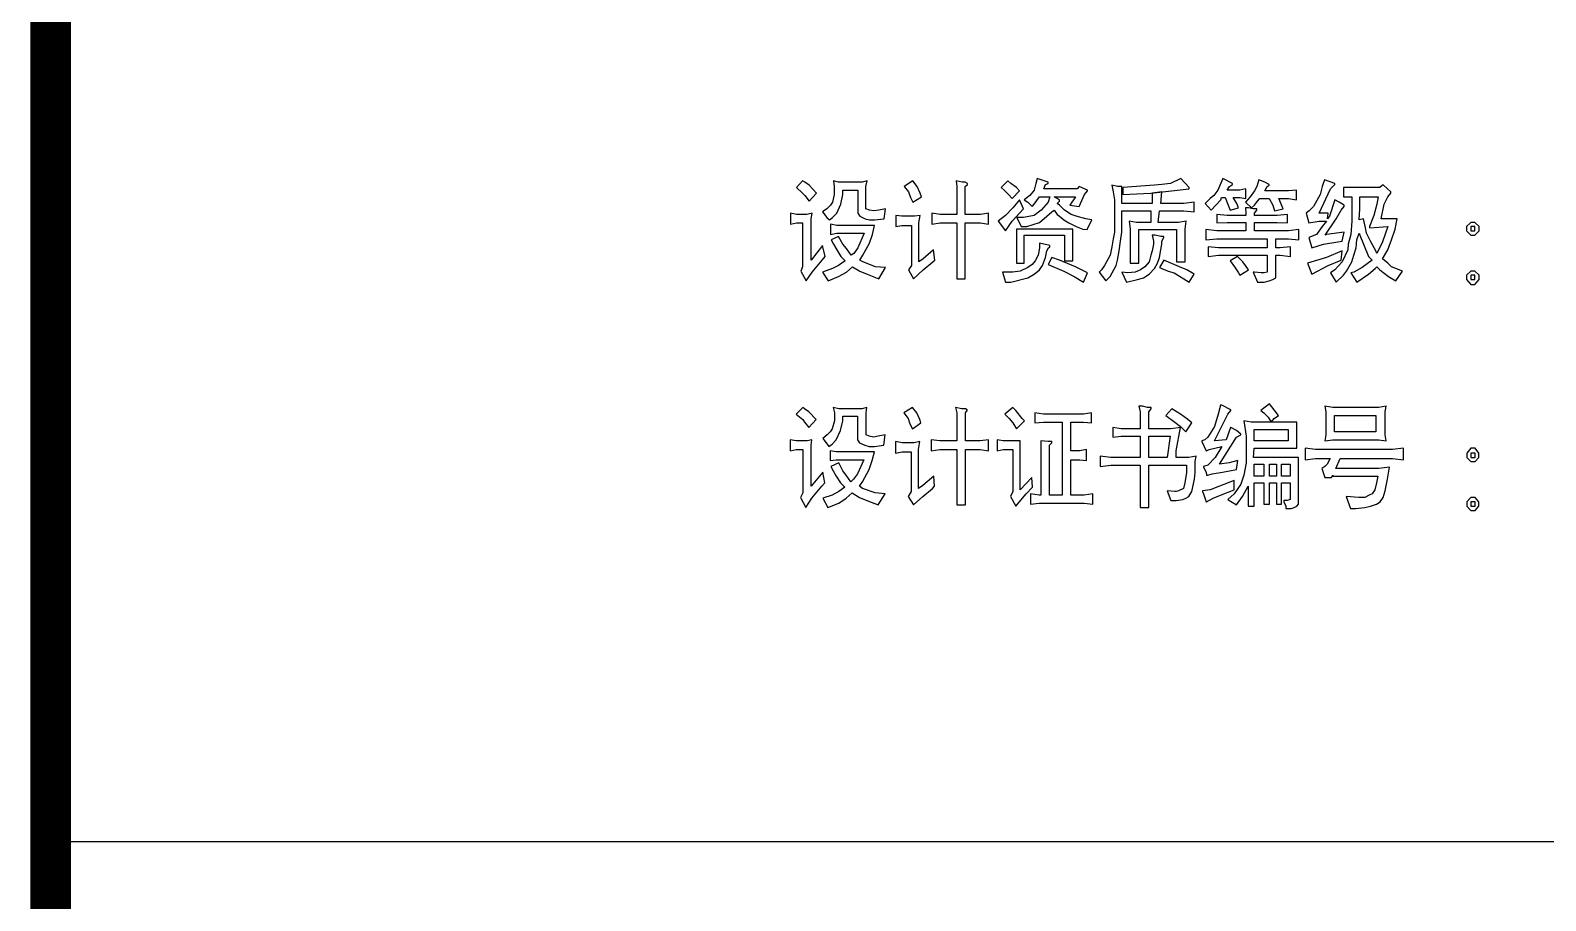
# Model space of a CAD drawing. Extents: x 1417642 to 3570900, y 124798 to 1191112.
# Drawn here: x 1606267 to 1611861, y 368633 to 371847 of the extents above; entities that cross this region are included whole.
import ezdxf

# ---------------------------------------------------------------- set-up
doc = ezdxf.new("R2010")
doc.units = 0
doc.header["$LTSCALE"] = 1000
doc.header["$MEASUREMENT"] = 0
doc.layers.add('图戳', color=211, linetype='CONTINUOUS')

msp = doc.modelspace()

# ---------------------------------------------------------------- linework, layer by layer
at = {"layer": '图戳'}
for p, q in [((1609117.9, 371290.6), (1609095.5, 371265.8)), ((1609095.5, 371265.8), (1609117.9, 371245.6)), ((1609126.9, 371286.1), (1609117.9, 371290.6)), ((1609142.7, 371274.8), (1609126.9, 371286.1)), ((1609169.7, 371245.6), (1609142.7, 371274.8)), ((1609232.6, 371290.6), (1609234.9, 371270.3)), ((1609250.6, 371286.1), (1609232.6, 371290.6)), ((1609234.9, 371270.3), (1609234.9, 371241.1)), ((1609279.8, 371286.1), (1609250.6, 371286.1)), ((1609266.3, 371256.8), (1609322.5, 371256.8)), ((1609266.3, 371241.1), (1609266.3, 371256.8)), ((1609338.3, 371286.1), (1609279.8, 371286.1)), ((1609322.5, 371256.8), (1609322.5, 371196.1)), ((1609356.3, 371290.6), (1609338.3, 371286.1)), ((1609351.8, 371270.3), (1609356.3, 371290.6)), ((1609351.8, 371250.1), (1609351.8, 371270.3)), ((1609524.9, 371290.6), (1609493.4, 371270.3)), ((1609493.4, 371270.3), (1609509.2, 371250.1)), ((1609540.6, 371270.3), (1609524.9, 371290.6)), ((1609551.9, 371245.6), (1609540.6, 371270.3)), ((1609684.5, 371290.6), (1609686.8, 371270.3)), ((1609707, 371286.1), (1609684.5, 371290.6)), ((1609686.8, 371270.3), (1609686.8, 371207.4)), ((1609718.2, 371286.1), (1609707, 371286.1)), ((1609727.2, 371281.6), (1609718.2, 371286.1)), ((1609718.2, 371270.3), (1609727.2, 371277.1)), ((1609718.2, 371229.9), (1609718.2, 371270.3)), ((1609727.2, 371277.1), (1609727.2, 371281.6)), ((1609875.6, 371290.6), (1609850.9, 371265.8)), ((1609850.9, 371265.8), (1609862.1, 371256.8)), ((1609862.1, 371256.8), (1609877.9, 371241.1)), ((1609886.9, 371281.6), (1609875.6, 371290.6)), ((1609907.1, 371265.8), (1609886.9, 371281.6)), ((1609918.3, 371254.6), (1609907.1, 371265.8)), ((1609972.3, 371256.8), (1609956.6, 371236.6)), ((1609979.1, 371281.6), (1609972.3, 371256.8)), ((1609983.5, 371299.6), (1609979.1, 371281.6)), ((1610024, 371286.1), (1609983.5, 371299.6)), ((1610008.3, 371261.3), (1610015, 371277.1)), ((1610131.9, 371261.3), (1610008.3, 371261.3)), ((1610015, 371277.1), (1610024, 371281.6)), ((1610024, 371281.6), (1610024, 371286.1)), ((1610138.7, 371270.3), (1610131.9, 371261.3)), ((1610170.2, 371256.8), (1610138.7, 371270.3)), ((1610170.2, 371254.6), (1610170.2, 371256.8)), ((1610260.1, 371274.8), (1610264.6, 371250.1)), ((1610280.3, 371270.3), (1610260.1, 371274.8)), ((1610296.1, 371270.3), (1610280.3, 371270.3)), ((1610296.1, 371207.4), (1610296.1, 371270.3)), ((1610417.5, 371274.8), (1610300.6, 371265.8)), ((1610300.6, 371265.8), (1610300.6, 371241.1)), ((1610404, 371245.6), (1610545.6, 371261.3)), ((1610444.5, 371277.1), (1610417.5, 371274.8)), ((1610475.9, 371281.6), (1610444.5, 371277.1)), ((1610514.1, 371299.6), (1610475.9, 371281.6)), ((1610545.6, 371265.8), (1610514.1, 371299.6)), ((1610545.6, 371261.3), (1610545.6, 371265.8)), ((1610651.3, 371256.8), (1610635.6, 371236.6)), ((1610669.3, 371299.6), (1610651.3, 371256.8)), ((1610705.3, 371281.6), (1610669.3, 371299.6)), ((1610685, 371256.8), (1610694, 371270.3)), ((1610732.2, 371256.8), (1610685, 371256.8)), ((1610694, 371270.3), (1610705.3, 371277.1)), ((1610705.3, 371277.1), (1610705.3, 371281.6)), ((1610754.7, 371261.3), (1610732.2, 371256.8)), ((1610754.7, 371225.4), (1610754.7, 371261.3)), ((1610795.2, 371270.3), (1610786.2, 371254.6)), ((1610801.9, 371295.1), (1610795.2, 371270.3)), ((1610824.4, 371286.1), (1610801.9, 371295.1)), ((1610840.2, 371277.1), (1610824.4, 371286.1)), ((1610824.4, 371254.6), (1610833.4, 371270.3)), ((1610833.4, 371270.3), (1610840.2, 371274.8)), ((1610840.2, 371274.8), (1610840.2, 371277.1)), ((1610941.3, 371256.8), (1610912.1, 371254.6)), ((1610941.3, 371220.9), (1610941.3, 371256.8)), ((1611024.5, 371171.4), (1611067.2, 371261.3)), ((1611035.8, 371270.3), (1611029, 371241.1)), ((1611044.8, 371295.1), (1611035.8, 371270.3)), ((1611083, 371281.6), (1611044.8, 371295.1)), ((1611067.2, 371261.3), (1611083, 371277.1)), ((1611083, 371277.1), (1611083, 371281.6)), ((1611114.4, 371265.8), (1611114.4, 371232.1)), ((1611249.3, 371265.8), (1611114.4, 371265.8)), ((1611258.3, 371274.8), (1611249.3, 371265.8)), ((1611262.8, 371274.8), (1611258.3, 371274.8)), ((1611289.8, 371250.1), (1611262.8, 371274.8)), ((1609117.9, 371245.6), (1609126.9, 371236.6)), ((1609126.9, 371236.6), (1609142.7, 371216.4)), ((1609142.7, 371216.4), (1609169.7, 371245.6)), ((1609221.4, 371200.6), (1609207.9, 371187.2)), ((1609228.1, 371211.9), (1609221.4, 371200.6)), ((1609234.9, 371241.1), (1609228.1, 371211.9)), ((1609243.9, 371171.4), (1609259.6, 371205.1)), ((1609259.6, 371205.1), (1609266.3, 371241.1)), ((1609351.8, 371187.2), (1609351.8, 371250.1)), ((1609509.2, 371250.1), (1609515.9, 371229.9)), ((1609515.9, 371229.9), (1609524.9, 371211.9)), ((1609524.9, 371211.9), (1609556.4, 371232.1)), ((1609556.4, 371232.1), (1609551.9, 371245.6)), ((1609686.8, 371207.4), (1609686.8, 371166.9)), ((1609718.2, 371166.9), (1609718.2, 371229.9)), ((1609877.9, 371241.1), (1609891.4, 371225.4)), ((1609891.4, 371225.4), (1609918.3, 371254.6)), ((1609918.3, 371220.9), (1609893.6, 371191.6)), ((1609934.1, 371187.2), (1609918.3, 371220.9)), ((1609956.6, 371236.6), (1609936.3, 371220.9)), ((1609936.3, 371220.9), (1609949.8, 371211.9)), ((1609949.8, 371211.9), (1609965.6, 371196.1)), ((1609965.6, 371196.1), (1609972.3, 371205.1)), ((1609972.3, 371205.1), (1609992.5, 371232.1)), ((1609992.5, 371232.1), (1610030.8, 371232.1)), ((1610024, 371211.9), (1609999.3, 371182.7)), ((1610030.8, 371232.1), (1610024, 371211.9)), ((1610046.5, 371232.1), (1610105, 371232.1)), ((1610066.7, 371220.9), (1610046.5, 371232.1)), ((1610057.7, 371207.4), (1610066.7, 371216.4)), ((1610066.7, 371200.6), (1610057.7, 371207.4)), ((1610066.7, 371216.4), (1610066.7, 371220.9)), ((1610084.7, 371182.7), (1610066.7, 371200.6)), ((1610125.2, 371232.1), (1610105, 371200.6)), ((1610105, 371232.1), (1610125.2, 371232.1)), ((1610105, 371200.6), (1610138.7, 371196.1)), ((1610138.7, 371196.1), (1610158.9, 371241.1)), ((1610158.9, 371241.1), (1610170.2, 371254.6)), ((1610264.6, 371250.1), (1610269.1, 371220.9)), ((1610269.1, 371220.9), (1610269.1, 371160.2)), ((1610350, 371207.4), (1610296.1, 371207.4)), ((1610300.6, 371241.1), (1610404, 371245.6)), ((1610408.5, 371207.4), (1610350, 371207.4)), ((1610444.5, 371250.1), (1610408.5, 371245.6)), ((1610408.5, 371245.6), (1610408.5, 371207.4)), ((1610440, 371207.4), (1610444.5, 371250.1)), ((1610466.9, 371207.4), (1610440, 371207.4)), ((1610525.4, 371207.4), (1610466.9, 371207.4)), ((1610563.6, 371211.9), (1610525.4, 371207.4)), ((1610563.6, 371175.9), (1610563.6, 371211.9)), ((1610622.1, 371225.4), (1610604.1, 371207.4)), ((1610604.1, 371207.4), (1610626.6, 371182.7)), ((1610635.6, 371236.6), (1610622.1, 371225.4)), ((1610626.6, 371182.7), (1610662.5, 371220.9)), ((1610662.5, 371220.9), (1610664.8, 371229.9)), ((1610664.8, 371229.9), (1610678.3, 371229.9)), ((1610678.3, 371229.9), (1610689.5, 371200.6)), ((1610689.5, 371200.6), (1610696.3, 371182.7)), ((1610707.5, 371229.9), (1610732.2, 371229.9)), ((1610721, 371207.4), (1610707.5, 371229.9)), ((1610727.7, 371191.6), (1610721, 371207.4)), ((1610732.2, 371229.9), (1610754.7, 371225.4)), ((1610770.5, 371232.1), (1610752.5, 371211.9)), ((1610752.5, 371211.9), (1610775, 371191.6)), ((1610786.2, 371254.6), (1610770.5, 371232.1)), ((1610775, 371191.6), (1610786.2, 371200.6)), ((1610786.2, 371200.6), (1610797.4, 371216.4)), ((1610797.4, 371216.4), (1610806.4, 371225.4)), ((1610806.4, 371225.4), (1610840.2, 371225.4)), ((1610853.6, 371254.6), (1610824.4, 371254.6)), ((1610840.2, 371225.4), (1610853.6, 371200.6)), ((1610912.1, 371254.6), (1610853.6, 371254.6)), ((1610853.6, 371200.6), (1610860.4, 371180.4)), ((1610876.1, 371225.4), (1610912.1, 371225.4)), ((1610891.9, 371187.2), (1610876.1, 371225.4)), ((1610912.1, 371225.4), (1610941.3, 371220.9)), ((1611029, 371241.1), (1611004.3, 371196.1)), ((1611083, 371220.9), (1611062.7, 371160.2)), ((1611098.7, 371211.9), (1611083, 371220.9)), ((1611116.7, 371200.6), (1611098.7, 371211.9)), ((1611114.4, 371232.1), (1611145.9, 371232.1)), ((1611116.7, 371196.1), (1611116.7, 371200.6)), ((1611145.9, 371232.1), (1611145.9, 371171.4)), ((1611175.2, 371232.1), (1611233.6, 371232.1)), ((1611175.2, 371187.2), (1611175.2, 371232.1)), ((1611238.1, 371205.1), (1611226.9, 371162.4)), ((1611233.6, 371232.1), (1611242.6, 371232.1)), ((1611242.6, 371232.1), (1611238.1, 371205.1)), ((1611253.8, 371151.2), (1611265.1, 371205.1)), ((1611265.1, 371205.1), (1611278.6, 371232.1)), ((1611278.6, 371232.1), (1611289.8, 371245.6)), ((1611289.8, 371245.6), (1611289.8, 371250.1)), ((1609073, 371171.4), (1609073, 371130.9)), ((1609095.5, 371166.9), (1609073, 371171.4)), ((1609133.7, 371166.9), (1609095.5, 371166.9)), ((1609153.9, 371171.4), (1609133.7, 371166.9)), ((1609149.4, 371151.2), (1609153.9, 371171.4)), ((1609149.4, 370998.3), (1609149.4, 371151.2)), ((1609207.9, 371187.2), (1609192.1, 371175.9)), ((1609192.1, 371175.9), (1609207.9, 371155.7)), ((1609207.9, 371155.7), (1609216.9, 371146.7)), ((1609216.9, 371146.7), (1609228.1, 371155.7)), ((1609228.1, 371155.7), (1609243.9, 371171.4)), ((1609322.5, 371196.1), (1609322.5, 371171.4)), ((1609322.5, 371171.4), (1609329.3, 371160.2)), ((1609329.3, 371160.2), (1609349.5, 371151.2)), ((1609349.5, 371151.2), (1609365.3, 371146.7)), ((1609365.3, 371182.7), (1609351.8, 371187.2)), ((1609381, 371180.4), (1609365.3, 371182.7)), ((1609365.3, 371146.7), (1609383.2, 371146.7)), ((1609399, 371182.7), (1609381, 371180.4)), ((1609383.2, 371146.7), (1609419.2, 371151.2)), ((1609423.7, 371187.2), (1609399, 371182.7)), ((1609419.2, 371151.2), (1609423.7, 371187.2)), ((1609461.9, 371162.4), (1609461.9, 371121.9)), ((1609484.4, 371160.2), (1609461.9, 371162.4)), ((1609531.6, 371160.2), (1609484.4, 371160.2)), ((1609551.9, 371162.4), (1609531.6, 371160.2)), ((1609547.4, 371135.4), (1609551.9, 371162.4)), ((1609594.6, 371171.4), (1609594.6, 371130.9)), ((1609626.1, 371166.9), (1609594.6, 371171.4)), ((1609628.3, 371166.9), (1609626.1, 371166.9)), ((1609686.8, 371166.9), (1609628.3, 371166.9)), ((1609774.5, 371166.9), (1609718.2, 371166.9)), ((1609803.7, 371171.4), (1609774.5, 371166.9)), ((1609803.7, 371130.9), (1609803.7, 371171.4)), ((1609866.6, 371162.4), (1609839.7, 371142.2)), ((1609893.6, 371191.6), (1609866.6, 371162.4)), ((1609891.4, 371142.2), (1609934.1, 371187.2)), ((1609909.4, 371155.7), (1609925.1, 371121.9)), ((1609934.1, 371155.7), (1609909.4, 371155.7)), ((1609972.3, 371162.4), (1609934.1, 371155.7)), ((1609999.3, 371182.7), (1609972.3, 371162.4)), ((1609992.5, 371137.7), (1610019.5, 371160.2)), ((1610019.5, 371160.2), (1610037.5, 371175.9)), ((1610037.5, 371175.9), (1610046.5, 371182.7)), ((1610046.5, 371182.7), (1610057.7, 371166.9)), ((1610057.7, 371166.9), (1610066.7, 371160.2)), ((1610066.7, 371160.2), (1610082.5, 371146.7)), ((1610082.5, 371146.7), (1610100.5, 371135.4)), ((1610109.5, 371166.9), (1610084.7, 371182.7)), ((1610127.4, 371160.2), (1610109.5, 371166.9)), ((1610163.4, 371151.2), (1610127.4, 371160.2)), ((1610185.9, 371146.7), (1610163.4, 371151.2)), ((1610167.9, 371110.7), (1610185.9, 371146.7)), ((1610269.1, 371160.2), (1610269.1, 371101.7)), ((1610296.1, 371180.4), (1610354.5, 371180.4)), ((1610296.1, 371162.4), (1610296.1, 371180.4)), ((1610296.1, 371101.7), (1610296.1, 371162.4)), ((1610354.5, 371180.4), (1610404, 371180.4)), ((1610404, 371180.4), (1610404, 371137.7)), ((1610431, 371137.7), (1610435.5, 371180.4)), ((1610435.5, 371180.4), (1610493.9, 371180.4)), ((1610493.9, 371180.4), (1610525.4, 371180.4)), ((1610525.4, 371180.4), (1610563.6, 371175.9)), ((1610646.8, 371166.9), (1610646.8, 371135.4)), ((1610685, 371162.4), (1610646.8, 371166.9)), ((1610696.3, 371162.4), (1610685, 371162.4)), ((1610696.3, 371182.7), (1610727.7, 371191.6)), ((1610754.7, 371162.4), (1610696.3, 371162.4)), ((1610752.5, 371191.6), (1610754.7, 371171.4)), ((1610763.7, 371191.6), (1610752.5, 371191.6)), ((1610754.7, 371171.4), (1610754.7, 371162.4)), ((1610781.7, 371187.2), (1610763.7, 371191.6)), ((1610795.2, 371187.2), (1610781.7, 371187.2)), ((1610786.2, 371171.4), (1610795.2, 371182.7)), ((1610786.2, 371162.4), (1610786.2, 371171.4)), ((1610810.9, 371162.4), (1610786.2, 371162.4)), ((1610795.2, 371182.7), (1610795.2, 371187.2)), ((1610869.4, 371162.4), (1610810.9, 371162.4)), ((1610860.4, 371180.4), (1610891.9, 371187.2)), ((1610907.6, 371166.9), (1610869.4, 371162.4)), ((1610907.6, 371135.4), (1610907.6, 371166.9)), ((1610988.5, 371180.4), (1610977.3, 371171.4)), ((1610977.3, 371171.4), (1610986.3, 371135.4)), ((1611004.3, 371196.1), (1610988.5, 371180.4)), ((1611058.2, 371171.4), (1611024.5, 371171.4)), ((1611047, 371090.5), (1611087.5, 371151.2)), ((1611056, 371151.2), (1611058.2, 371171.4)), ((1611062.7, 371160.2), (1611056, 371151.2)), ((1611087.5, 371151.2), (1611105.5, 371182.7)), ((1611105.5, 371182.7), (1611116.7, 371196.1)), ((1611145.9, 371171.4), (1611145.9, 371142.2)), ((1611172.9, 371146.7), (1611175.2, 371187.2)), ((1611188.6, 371151.2), (1611172.9, 371146.7)), ((1611195.4, 371117.5), (1611188.6, 371151.2)), ((1611226.9, 371162.4), (1611211.1, 371121.9)), ((1611312.3, 371151.2), (1611253.8, 371151.2)), ((1611305.6, 371113), (1611312.3, 371151.2)), ((1609073, 371130.9), (1609095.5, 371135.4)), ((1609095.5, 371135.4), (1609117.9, 371135.4)), ((1609117.9, 371135.4), (1609117.9, 370973.6)), ((1609221.4, 371130.9), (1609221.4, 371092.7)), ((1609243.9, 371126.4), (1609221.4, 371130.9)), ((1609221.4, 371092.7), (1609243.9, 371097.2)), ((1609383.2, 371126.4), (1609243.9, 371126.4)), ((1609243.9, 371097.2), (1609302.3, 371097.2)), ((1609302.3, 371097.2), (1609345, 371097.2)), ((1609345, 371097.2), (1609322.5, 371043.3)), ((1609365.3, 371061.2), (1609376.5, 371092.7)), ((1609376.5, 371092.7), (1609383.2, 371126.4)), ((1609461.9, 371121.9), (1609484.4, 371126.4)), ((1609484.4, 371126.4), (1609520.4, 371126.4)), ((1609520.4, 371126.4), (1609520.4, 370978.1)), ((1609547.4, 370991.5), (1609547.4, 371135.4)), ((1609594.6, 371130.9), (1609626.1, 371135.4)), ((1609626.1, 371135.4), (1609684.5, 371135.4)), ((1609684.5, 371135.4), (1609686.8, 371135.4)), ((1609686.8, 371135.4), (1609686.8, 370928.6)), ((1609718.2, 371135.4), (1609774.5, 371135.4)), ((1609718.2, 370928.6), (1609718.2, 371135.4)), ((1609774.5, 371135.4), (1609803.7, 371130.9)), ((1609839.7, 371142.2), (1609866.6, 371106.2)), ((1609866.6, 371106.2), (1609891.4, 371142.2)), ((1609907.1, 371113), (1609907.1, 370987.1)), ((1610116.2, 371113), (1609907.1, 371113)), ((1609925.1, 371121.9), (1609945.3, 371121.9)), ((1609936.3, 371090.5), (1610084.7, 371090.5)), ((1609936.3, 371047.8), (1609936.3, 371090.5)), ((1609945.3, 371121.9), (1609992.5, 371137.7)), ((1610084.7, 371090.5), (1610084.7, 371027.5)), ((1610100.5, 371135.4), (1610127.4, 371121.9)), ((1610116.2, 371056.7), (1610116.2, 371113)), ((1610127.4, 371121.9), (1610152.2, 371113)), ((1610152.2, 371113), (1610167.9, 371110.7)), ((1610269.1, 371101.7), (1610264.6, 371077)), ((1610291.6, 371068), (1610296.1, 371101.7)), ((1610323, 371142.2), (1610327.5, 371113)), ((1610350, 371137.7), (1610323, 371142.2)), ((1610327.5, 371113), (1610327.5, 370987.1)), ((1610404, 371137.7), (1610350, 371137.7)), ((1610359, 371110.7), (1610498.4, 371110.7)), ((1610359, 371047.8), (1610359, 371110.7)), ((1610408.5, 371090.5), (1610413, 371068)), ((1610419.7, 371090.5), (1610408.5, 371090.5)), ((1610440, 371086), (1610419.7, 371090.5)), ((1610446.7, 371137.7), (1610431, 371137.7)), ((1610505.2, 371137.7), (1610446.7, 371137.7)), ((1610498.4, 371110.7), (1610498.4, 371047.8)), ((1610534.4, 371142.2), (1610505.2, 371137.7)), ((1610529.9, 371113), (1610534.4, 371142.2)), ((1610529.9, 371052.3), (1610529.9, 371113)), ((1610606.3, 371110.7), (1610606.3, 371072.5)), ((1610646.8, 371106.2), (1610606.3, 371110.7)), ((1610646.8, 371135.4), (1610685, 371137.7)), ((1610696.3, 371106.2), (1610646.8, 371106.2)), ((1610685, 371137.7), (1610743.5, 371137.7)), ((1610754.7, 371106.2), (1610696.3, 371106.2)), ((1610743.5, 371137.7), (1610754.7, 371137.7)), ((1610754.7, 371137.7), (1610754.7, 371106.2)), ((1610786.2, 371137.7), (1610844.7, 371137.7)), ((1610786.2, 371106.2), (1610786.2, 371137.7)), ((1610912.1, 371106.2), (1610786.2, 371106.2)), ((1610844.7, 371137.7), (1610869.4, 371137.7)), ((1610869.4, 371137.7), (1610907.6, 371135.4)), ((1610950.3, 371110.7), (1610912.1, 371106.2)), ((1610950.3, 371072.5), (1610950.3, 371110.7)), ((1610986.3, 371135.4), (1611024.5, 371142.2)), ((1611015.5, 371092.7), (1610986.3, 371081.5)), ((1611035.8, 371121.9), (1611015.5, 371092.7)), ((1611024.5, 371142.2), (1611051.5, 371142.2)), ((1611051.5, 371142.2), (1611035.8, 371121.9)), ((1611051.5, 371092.7), (1611047, 371090.5)), ((1611116.7, 371101.7), (1611051.5, 371092.7)), ((1611110, 371068), (1611116.7, 371101.7)), ((1611141.4, 371092.7), (1611132.4, 371056.7)), ((1611145.9, 371142.2), (1611141.4, 371092.7)), ((1611163.9, 371072.5), (1611172.9, 371097.2)), ((1611172.9, 371097.2), (1611175.2, 371090.5)), ((1611175.2, 371090.5), (1611188.6, 371056.7)), ((1611199.9, 371097.2), (1611195.4, 371117.5)), ((1611215.6, 371065.7), (1611199.9, 371097.2)), ((1611211.1, 371117.5), (1611278.6, 371121.9)), ((1611211.1, 371121.9), (1611211.1, 371117.5)), ((1611278.6, 371121.9), (1611258.3, 371065.7)), ((1611292.1, 371072.5), (1611305.6, 371113)), ((1611584.3, 371137.7), (1611568.6, 371121.9)), ((1611568.6, 371121.9), (1611568.6, 371106.2)), ((1611568.6, 371106.2), (1611584.3, 371090.5)), ((1611600.1, 371137.7), (1611584.3, 371137.7)), ((1611600.1, 371121.9), (1611584.3, 371121.9)), ((1611584.3, 371121.9), (1611584.3, 371106.2)), ((1611584.3, 371106.2), (1611600.1, 371106.2)), ((1611584.3, 371090.5), (1611600.1, 371090.5)), ((1611615.8, 371121.9), (1611600.1, 371137.7)), ((1611600.1, 371106.2), (1611600.1, 371121.9)), ((1611600.1, 371090.5), (1611615.8, 371106.2)), ((1611615.8, 371106.2), (1611615.8, 371121.9)), ((1609192.1, 371052.3), (1609149.4, 370998.3)), ((1609201.1, 371011.8), (1609192.1, 371052.3)), ((1609250.6, 371086), (1609223.6, 371072.5)), ((1609223.6, 371072.5), (1609232.6, 371056.7)), ((1609232.6, 371056.7), (1609243.9, 371036.5)), ((1609243.9, 371036.5), (1609259.6, 371011.8)), ((1609266.3, 371056.7), (1609250.6, 371086)), ((1609279.8, 371041), (1609266.3, 371056.7)), ((1609297.8, 371016.3), (1609279.8, 371041)), ((1609322.5, 371043.3), (1609306.8, 371023)), ((1609340.5, 371016.3), (1609365.3, 371061.2)), ((1609601.3, 371036.5), (1609563.1, 371002.8)), ((1609605.8, 370998.3), (1609601.3, 371036.5)), ((1609936.3, 370987.1), (1609936.3, 371047.8)), ((1609992.5, 371043.3), (1609988, 371016.3)), ((1609992.5, 371061.2), (1609992.5, 371043.3)), ((1610030.8, 371052.3), (1609992.5, 371061.2)), ((1610015, 371007.3), (1610019.5, 371032)), ((1610019.5, 371032), (1610026.3, 371043.3)), ((1610026.3, 371043.3), (1610030.8, 371047.8)), ((1610030.8, 371047.8), (1610030.8, 371052.3)), ((1610116.2, 370996), (1610116.2, 371056.7)), ((1610260.1, 371047.8), (1610253.3, 371016.3)), ((1610264.6, 371077), (1610260.1, 371047.8)), ((1610280.3, 370998.3), (1610287.1, 371032)), ((1610287.1, 371032), (1610291.6, 371068)), ((1610359, 370987.1), (1610359, 371047.8)), ((1610408.5, 371032), (1610404, 371016.3)), ((1610413, 371056.7), (1610408.5, 371032)), ((1610413, 371068), (1610413, 371056.7)), ((1610435.5, 371007.3), (1610440, 371036.5)), ((1610451.2, 371086), (1610440, 371086)), ((1610440, 371036.5), (1610444.5, 371056.7)), ((1610444.5, 371068), (1610451.2, 371081.5)), ((1610444.5, 371056.7), (1610444.5, 371068)), ((1610451.2, 371081.5), (1610451.2, 371086)), ((1610498.4, 371047.8), (1610498.4, 370991.5)), ((1610529.9, 370991.5), (1610529.9, 371052.3)), ((1610606.3, 371072.5), (1610646.8, 371077)), ((1610615.3, 371047.8), (1610615.3, 371011.8)), ((1610653.5, 371043.3), (1610615.3, 371047.8)), ((1610646.8, 371077), (1610833.4, 371077)), ((1610833.4, 371043.3), (1610653.5, 371043.3)), ((1610833.4, 371077), (1610833.4, 371043.3)), ((1610864.9, 371077), (1610912.1, 371077)), ((1610864.9, 371043.3), (1610864.9, 371077)), ((1610880.6, 371043.3), (1610864.9, 371043.3)), ((1610918.8, 371047.8), (1610880.6, 371043.3)), ((1610912.1, 371077), (1610950.3, 371072.5)), ((1610918.8, 371011.8), (1610918.8, 371047.8)), ((1610986.3, 371081.5), (1610997.5, 371043.3)), ((1610997.5, 371043.3), (1611040.3, 371056.7)), ((1611040.3, 371056.7), (1611094.2, 371065.7)), ((1611110, 371032), (1611051.5, 371007.3)), ((1611094.2, 371065.7), (1611110, 371068)), ((1611105.5, 370998.3), (1611110, 371032)), ((1611130.2, 371036.5), (1611110, 370991.5)), ((1611132.4, 371056.7), (1611130.2, 371036.5)), ((1611152.7, 371016.3), (1611161.7, 371043.3)), ((1611161.7, 371043.3), (1611163.9, 371072.5)), ((1611188.6, 371056.7), (1611206.6, 371011.8)), ((1611233.6, 371032), (1611215.6, 371065.7)), ((1611238.1, 371023), (1611233.6, 371032)), ((1611258.3, 371065.7), (1611238.1, 371023)), ((1611258.3, 371002.8), (1611278.6, 371036.5)), ((1611278.6, 371036.5), (1611292.1, 371072.5)), ((1609153.9, 370953.3), (1609189.9, 370998.3)), ((1609189.9, 370998.3), (1609201.1, 371011.8)), ((1609250.6, 370978.1), (1609228.1, 370966.8)), ((1609275.3, 370996), (1609250.6, 370978.1)), ((1609259.6, 371011.8), (1609275.3, 370996)), ((1609306.8, 371023), (1609297.8, 371016.3)), ((1609329.3, 370998.3), (1609340.5, 371016.3)), ((1609340.5, 370991.5), (1609329.3, 370998.3)), ((1609387.7, 370973.6), (1609340.5, 370991.5)), ((1609520.4, 370978.1), (1609509.2, 370962.3)), ((1609563.1, 371002.8), (1609547.4, 370991.5)), ((1609563.1, 370962.3), (1609599.1, 370991.5)), ((1609599.1, 370991.5), (1609605.8, 370998.3)), ((1609907.1, 370987.1), (1609936.3, 370987.1)), ((1609965.6, 370982.6), (1609949.8, 370971.3)), ((1609976.8, 370996), (1609965.6, 370982.6)), ((1609988, 371016.3), (1609976.8, 370996)), ((1609992.5, 370962.3), (1610003.8, 370978.1)), ((1610003.8, 370978.1), (1610015, 371007.3)), ((1610037.5, 371007.3), (1610024, 370982.6)), ((1610024, 370982.6), (1610082.5, 370957.8)), ((1610066.7, 370998.3), (1610037.5, 371007.3)), ((1610125.2, 370973.6), (1610066.7, 370998.3)), ((1610084.7, 371027.5), (1610084.7, 370996)), ((1610084.7, 370996), (1610116.2, 370996)), ((1610233.1, 370978.1), (1610221.9, 370962.3)), ((1610253.3, 371016.3), (1610233.1, 370978.1)), ((1610253.3, 370937.6), (1610275.8, 370978.1)), ((1610275.8, 370978.1), (1610280.3, 370998.3)), ((1610327.5, 370987.1), (1610359, 370987.1)), ((1610397.2, 370991.5), (1610381.5, 370973.6)), ((1610404, 371016.3), (1610397.2, 370991.5)), ((1610417.5, 370966.8), (1610428.7, 370987.1)), ((1610428.7, 370987.1), (1610435.5, 371007.3)), ((1610451.2, 370998.3), (1610435.5, 370971.3)), ((1610509.7, 370973.6), (1610451.2, 370998.3)), ((1610498.4, 370991.5), (1610529.9, 370991.5)), ((1610615.3, 371011.8), (1610653.5, 371016.3)), ((1610653.5, 371016.3), (1610833.4, 371016.3)), ((1610723.2, 371011.8), (1610696.3, 370996)), ((1610696.3, 370996), (1610712, 370973.6)), ((1610743.5, 370991.5), (1610723.2, 371011.8)), ((1610752.5, 370978.1), (1610743.5, 370991.5)), ((1610763.7, 370962.3), (1610752.5, 370978.1)), ((1610833.4, 371016.3), (1610833.4, 370953.3)), ((1610864.9, 371016.3), (1610880.6, 371016.3)), ((1610864.9, 370996), (1610864.9, 371016.3)), ((1610864.9, 370933.1), (1610864.9, 370996)), ((1610880.6, 371016.3), (1610918.8, 371011.8)), ((1611051.5, 371007.3), (1610981.8, 370987.1)), ((1610981.8, 370987.1), (1610997.5, 370946.6)), ((1610997.5, 370946.6), (1611058.2, 370978.1)), ((1611058.2, 370978.1), (1611105.5, 370998.3)), ((1611110, 370991.5), (1611083, 370962.3)), ((1611125.7, 370957.8), (1611145.9, 370991.5)), ((1611145.9, 370991.5), (1611152.7, 371016.3)), ((1611220.1, 370998.3), (1611184.1, 370971.3)), ((1611206.6, 371011.8), (1611220.1, 370998.3)), ((1611278.6, 370987.1), (1611258.3, 371002.8)), ((1611292.1, 370973.6), (1611278.6, 370987.1)), ((1609117.9, 370973.6), (1609111.2, 370957.8)), ((1609111.2, 370957.8), (1609131.4, 370921.8)), ((1609131.4, 370921.8), (1609153.9, 370953.3)), ((1609228.1, 370966.8), (1609192.1, 370953.3)), ((1609192.1, 370953.3), (1609212.4, 370921.8)), ((1609212.4, 370921.8), (1609250.6, 370937.6)), ((1609250.6, 370937.6), (1609279.8, 370953.3)), ((1609279.8, 370953.3), (1609302.3, 370973.6)), ((1609302.3, 370973.6), (1609329.3, 370957.8)), ((1609329.3, 370957.8), (1609356.3, 370946.6)), ((1609356.3, 370946.6), (1609399, 370928.6)), ((1609423.7, 370971.3), (1609387.7, 370973.6)), ((1609399, 370928.6), (1609423.7, 370971.3)), ((1609509.2, 370962.3), (1609527.1, 370928.6)), ((1609527.1, 370928.6), (1609563.1, 370962.3)), ((1609686.8, 370928.6), (1609718.2, 370928.6)), ((1609855.4, 370953.3), (1609866.6, 370917.4)), ((1609893.6, 370953.3), (1609855.4, 370953.3)), ((1609886.9, 370917.4), (1609949.8, 370933.1)), ((1609920.6, 370957.8), (1609893.6, 370953.3)), ((1609949.8, 370971.3), (1609920.6, 370957.8)), ((1609949.8, 370933.1), (1609972.3, 370946.6)), ((1609972.3, 370946.6), (1609992.5, 370962.3)), ((1610082.5, 370957.8), (1610120.7, 370937.6)), ((1610120.7, 370937.6), (1610154.4, 370917.4)), ((1610170.2, 370951.1), (1610125.2, 370973.6)), ((1610154.4, 370917.4), (1610170.2, 370951.1)), ((1610221.9, 370962.3), (1610212.9, 370953.3)), ((1610212.9, 370953.3), (1610237.6, 370921.8)), ((1610237.6, 370921.8), (1610253.3, 370937.6)), ((1610296.1, 370953.3), (1610314, 370917.4)), ((1610318.5, 370951.1), (1610296.1, 370953.3)), ((1610314, 370917.4), (1610354.5, 370926.3)), ((1610345.5, 370953.3), (1610318.5, 370951.1)), ((1610365.8, 370962.3), (1610345.5, 370953.3)), ((1610354.5, 370926.3), (1610377, 370933.1)), ((1610381.5, 370973.6), (1610365.8, 370962.3)), ((1610377, 370933.1), (1610397.2, 370946.6)), ((1610397.2, 370946.6), (1610417.5, 370966.8)), ((1610435.5, 370971.3), (1610466.9, 370957.8)), ((1610466.9, 370957.8), (1610489.4, 370951.1)), ((1610489.4, 370951.1), (1610545.6, 370917.4)), ((1610536.6, 370962.3), (1610509.7, 370973.6)), ((1610563.6, 370946.6), (1610536.6, 370962.3)), ((1610545.6, 370917.4), (1610563.6, 370946.6)), ((1610712, 370973.6), (1610727.7, 370951.1)), ((1610727.7, 370951.1), (1610732.2, 370942.1)), ((1610732.2, 370942.1), (1610763.7, 370962.3)), ((1610781.7, 370953.3), (1610797.4, 370917.4)), ((1610786.2, 370953.3), (1610781.7, 370953.3)), ((1610810.9, 370951.1), (1610786.2, 370953.3)), ((1610822.2, 370951.1), (1610810.9, 370951.1)), ((1610833.4, 370953.3), (1610822.2, 370951.1)), ((1610822.2, 370917.4), (1610840.2, 370921.8)), ((1610840.2, 370921.8), (1610853.6, 370926.3)), ((1610853.6, 370926.3), (1610864.9, 370933.1)), ((1611083, 370962.3), (1611067.2, 370951.1)), ((1611067.2, 370951.1), (1611087.5, 370917.4)), ((1611087.5, 370917.4), (1611114.4, 370942.1)), ((1611114.4, 370942.1), (1611125.7, 370957.8)), ((1611152.7, 370953.3), (1611141.4, 370951.1)), ((1611141.4, 370951.1), (1611163.9, 370917.4)), ((1611184.1, 370971.3), (1611152.7, 370953.3)), ((1611163.9, 370917.4), (1611206.6, 370946.6)), ((1611206.6, 370946.6), (1611231.4, 370966.8)), ((1611231.4, 370966.8), (1611238.1, 370973.6)), ((1611238.1, 370973.6), (1611249.3, 370962.3)), ((1611249.3, 370962.3), (1611280.8, 370937.6)), ((1611280.8, 370937.6), (1611307.8, 370921.8)), ((1611332.5, 370957.8), (1611292.1, 370973.6)), ((1611307.8, 370921.8), (1611332.5, 370957.8)), ((1611584.3, 370957.8), (1611568.6, 370942.1)), ((1611568.6, 370942.1), (1611568.6, 370926.3)), ((1611568.6, 370926.3), (1611584.3, 370908.4)), ((1611600.1, 370957.8), (1611584.3, 370957.8)), ((1611600.1, 370942.1), (1611584.3, 370942.1)), ((1611584.3, 370942.1), (1611584.3, 370926.3)), ((1611584.3, 370926.3), (1611600.1, 370926.3)), ((1611615.8, 370942.1), (1611600.1, 370957.8)), ((1611600.1, 370926.3), (1611600.1, 370942.1)), ((1611600.1, 370908.4), (1611615.8, 370926.3)), ((1611615.8, 370926.3), (1611615.8, 370942.1)), ((1609866.6, 370917.4), (1609886.9, 370917.4)), ((1610797.4, 370917.4), (1610822.2, 370917.4)), ((1611584.3, 370908.4), (1611600.1, 370908.4)), ((1609118.8, 370454.1), (1609094, 370429.3)), ((1609094, 370429.3), (1609118.8, 370409.1)), ((1609125.5, 370449.6), (1609118.8, 370454.1)), ((1609141.3, 370438.3), (1609125.5, 370449.6)), ((1609168.2, 370409.1), (1609141.3, 370438.3)), ((1609231.2, 370454.1), (1609235.7, 370433.8)), ((1609251.4, 370449.6), (1609231.2, 370454.1)), ((1609235.7, 370433.8), (1609235.7, 370404.6)), ((1609278.4, 370449.6), (1609251.4, 370449.6)), ((1609267.2, 370422.6), (1609321.1, 370422.6)), ((1609267.2, 370404.6), (1609267.2, 370422.6)), ((1609336.9, 370449.6), (1609278.4, 370449.6)), ((1609321.1, 370422.6), (1609321.1, 370359.6)), ((1609354.8, 370454.1), (1609336.9, 370449.6)), ((1609352.6, 370433.8), (1609354.8, 370454.1)), ((1609352.6, 370413.6), (1609352.6, 370433.8)), ((1609523.5, 370454.1), (1609492, 370433.8)), ((1609492, 370433.8), (1609507.7, 370413.6)), ((1609539.2, 370433.8), (1609523.5, 370454.1)), ((1609550.4, 370409.1), (1609539.2, 370433.8)), ((1609683.1, 370454.1), (1609687.6, 370433.8)), ((1609705.6, 370449.6), (1609683.1, 370454.1)), ((1609687.6, 370433.8), (1609687.6, 370373.1)), ((1609719.1, 370449.6), (1609705.6, 370449.6)), ((1609725.8, 370445.1), (1609719.1, 370449.6)), ((1609719.1, 370433.8), (1609725.8, 370442.8)), ((1609719.1, 370393.4), (1609719.1, 370433.8)), ((1609725.8, 370442.8), (1609725.8, 370445.1)), ((1609894.4, 370454.1), (1609865.2, 370429.3)), ((1609865.2, 370429.3), (1609880.9, 370413.6)), ((1609905.7, 370442.8), (1609894.4, 370454.1)), ((1609928.2, 370413.6), (1609905.7, 370442.8)), ((1609975.4, 370433.8), (1609975.4, 370397.9)), ((1610006.9, 370429.3), (1609975.4, 370433.8)), ((1610155.2, 370429.3), (1610006.9, 370429.3)), ((1610184.5, 370433.8), (1610155.2, 370429.3)), ((1610184.5, 370397.9), (1610184.5, 370433.8)), ((1610359.8, 370458.6), (1610364.3, 370438.3)), ((1610373.3, 370458.6), (1610359.8, 370458.6)), ((1610364.3, 370438.3), (1610364.3, 370375.4)), ((1610391.3, 370454.1), (1610373.3, 370458.6)), ((1610404.8, 370454.1), (1610391.3, 370454.1)), ((1610395.8, 370438.3), (1610404.8, 370449.6)), ((1610395.8, 370375.4), (1610395.8, 370438.3)), ((1610404.8, 370449.6), (1610404.8, 370454.1)), ((1610481.2, 370449.6), (1610458.8, 370424.8)), ((1610458.8, 370424.8), (1610492.5, 370400.1)), ((1610512.7, 370429.3), (1610481.2, 370449.6)), ((1610539.7, 370409.1), (1610512.7, 370429.3)), ((1610652.1, 370429.3), (1610638.6, 370384.4)), ((1610638.6, 370330.4), (1610688.1, 370429.3)), ((1610661.1, 370463.1), (1610652.1, 370429.3)), ((1610665.6, 370463.1), (1610661.1, 370463.1)), ((1610699.3, 370445.1), (1610665.6, 370463.1)), ((1610688.1, 370429.3), (1610699.3, 370442.8)), ((1610699.3, 370442.8), (1610699.3, 370445.1)), ((1610841, 370467.6), (1610809.5, 370442.8)), ((1610809.5, 370442.8), (1610820.7, 370433.8)), ((1610820.7, 370433.8), (1610836.5, 370418.1)), ((1610836.5, 370418.1), (1610847.7, 370400.1)), ((1610859, 370445.1), (1610841, 370467.6)), ((1610874.7, 370424.8), (1610859, 370445.1)), ((1610859, 370413.6), (1610874.7, 370424.8)), ((1611045.6, 370458.6), (1611050.1, 370438.3)), ((1611074.8, 370454.1), (1611045.6, 370458.6)), ((1611050.1, 370438.3), (1611050.1, 370375.4)), ((1611245.7, 370454.1), (1611074.8, 370454.1)), ((1611081.5, 370424.8), (1611234.4, 370424.8)), ((1611081.5, 370364.1), (1611081.5, 370424.8)), ((1611234.4, 370424.8), (1611234.4, 370364.1)), ((1611272.7, 370458.6), (1611245.7, 370454.1)), ((1611268.2, 370438.3), (1611272.7, 370458.6)), ((1611268.2, 370413.6), (1611268.2, 370438.3)), ((1609118.8, 370409.1), (1609125.5, 370400.1)), ((1609125.5, 370400.1), (1609141.3, 370379.9)), ((1609141.3, 370379.9), (1609168.2, 370409.1)), ((1609219.9, 370364.1), (1609208.7, 370352.9)), ((1609226.7, 370375.4), (1609219.9, 370364.1)), ((1609235.7, 370404.6), (1609226.7, 370375.4)), ((1609242.4, 370334.9), (1609258.2, 370368.6)), ((1609258.2, 370368.6), (1609267.2, 370404.6)), ((1609352.6, 370352.9), (1609352.6, 370413.6)), ((1609507.7, 370413.6), (1609514.5, 370393.4)), ((1609514.5, 370393.4), (1609523.5, 370375.4)), ((1609523.5, 370375.4), (1609554.9, 370397.9)), ((1609554.9, 370397.9), (1609550.4, 370409.1)), ((1609687.6, 370373.1), (1609687.6, 370330.4)), ((1609719.1, 370330.4), (1609719.1, 370393.4)), ((1609880.9, 370413.6), (1609894.4, 370397.9)), ((1609894.4, 370397.9), (1609907.9, 370375.4)), ((1609907.9, 370375.4), (1609937.2, 370404.6)), ((1609937.2, 370404.6), (1609928.2, 370413.6)), ((1609975.4, 370397.9), (1610006.9, 370400.1)), ((1610006.9, 370400.1), (1610065.3, 370400.1)), ((1610065.3, 370400.1), (1610076.6, 370400.1)), ((1610076.6, 370400.1), (1610076.6, 370130.3)), ((1610108, 370400.1), (1610155.2, 370400.1)), ((1610108, 370355.1), (1610108, 370400.1)), ((1610155.2, 370400.1), (1610184.5, 370397.9)), ((1610263.2, 370379.9), (1610263.2, 370343.9)), ((1610294.6, 370375.4), (1610263.2, 370379.9)), ((1610305.9, 370375.4), (1610294.6, 370375.4)), ((1610364.3, 370375.4), (1610305.9, 370375.4)), ((1610418.3, 370375.4), (1610395.8, 370375.4)), ((1610476.8, 370375.4), (1610418.3, 370375.4)), ((1610512.7, 370379.9), (1610476.8, 370375.4)), ((1610492.5, 370400.1), (1610512.7, 370384.4)), ((1610497, 370294.4), (1610512.7, 370379.9)), ((1610512.7, 370384.4), (1610533, 370364.1)), ((1610533, 370364.1), (1610555.4, 370397.9)), ((1610555.4, 370397.9), (1610539.7, 370409.1)), ((1610638.6, 370384.4), (1610613.9, 370343.9)), ((1610697.1, 370379.9), (1610681.3, 370334.9)), ((1610699.3, 370379.9), (1610697.1, 370379.9)), ((1610719.6, 370368.6), (1610699.3, 370379.9)), ((1610735.3, 370355.1), (1610719.6, 370368.6)), ((1610746.5, 370404.6), (1610755.5, 370348.4)), ((1610773.5, 370400.1), (1610746.5, 370404.6)), ((1610789.3, 370400.1), (1610773.5, 370400.1)), ((1610784.8, 370373.1), (1610910.7, 370373.1)), ((1610784.8, 370330.4), (1610784.8, 370373.1)), ((1610847.7, 370400.1), (1610789.3, 370400.1)), ((1610847.7, 370400.1), (1610859, 370413.6)), ((1610883.7, 370400.1), (1610847.7, 370400.1)), ((1610942.2, 370400.1), (1610883.7, 370400.1)), ((1610910.7, 370373.1), (1610910.7, 370330.4)), ((1610942.2, 370364.1), (1610942.2, 370400.1)), ((1610942.2, 370303.4), (1610942.2, 370364.1)), ((1611050.1, 370375.4), (1611050.1, 370352.9)), ((1611234.4, 370364.1), (1611081.5, 370364.1)), ((1611268.2, 370352.9), (1611268.2, 370413.6)), ((1609071.6, 370334.9), (1609071.6, 370294.4)), ((1609094, 370330.4), (1609071.6, 370334.9)), ((1609134.5, 370330.4), (1609094, 370330.4)), ((1609152.5, 370334.9), (1609134.5, 370330.4)), ((1609150.2, 370314.7), (1609152.5, 370334.9)), ((1609150.2, 370164), (1609150.2, 370314.7)), ((1609208.7, 370352.9), (1609193, 370339.4)), ((1609193, 370339.4), (1609208.7, 370319.2)), ((1609208.7, 370319.2), (1609215.4, 370310.2)), ((1609215.4, 370310.2), (1609226.7, 370319.2)), ((1609226.7, 370319.2), (1609242.4, 370334.9)), ((1609321.1, 370359.6), (1609321.1, 370334.9)), ((1609321.1, 370334.9), (1609327.9, 370323.7)), ((1609327.9, 370323.7), (1609348.1, 370314.7)), ((1609348.1, 370314.7), (1609363.8, 370310.2)), ((1609363.8, 370348.4), (1609352.6, 370352.9)), ((1609379.6, 370343.9), (1609363.8, 370348.4)), ((1609363.8, 370310.2), (1609384.1, 370310.2)), ((1609397.6, 370348.4), (1609379.6, 370343.9)), ((1609384.1, 370310.2), (1609417.8, 370314.7)), ((1609422.3, 370352.9), (1609397.6, 370348.4)), ((1609417.8, 370314.7), (1609422.3, 370352.9)), ((1609460.5, 370328.2), (1609460.5, 370285.4)), ((1609485.2, 370323.7), (1609460.5, 370328.2)), ((1609530.2, 370323.7), (1609485.2, 370323.7)), ((1609550.4, 370328.2), (1609530.2, 370323.7)), ((1609545.9, 370298.9), (1609550.4, 370328.2)), ((1609593.2, 370334.9), (1609593.2, 370294.4)), ((1609624.6, 370330.4), (1609593.2, 370334.9)), ((1609629.1, 370330.4), (1609624.6, 370330.4)), ((1609687.6, 370330.4), (1609629.1, 370330.4)), ((1609773, 370330.4), (1609719.1, 370330.4)), ((1609804.5, 370334.9), (1609773, 370330.4)), ((1609804.5, 370294.4), (1609804.5, 370334.9)), ((1609836, 370334.9), (1609836, 370294.4)), ((1609858.5, 370330.4), (1609836, 370334.9)), ((1609863, 370330.4), (1609858.5, 370330.4)), ((1609921.4, 370330.4), (1609863, 370330.4)), ((1609921.4, 370150.5), (1609921.4, 370330.4)), ((1609997.9, 370330.4), (1609997.9, 370130.3)), ((1610024.8, 370328.2), (1609997.9, 370330.4)), ((1610038.3, 370328.2), (1610024.8, 370328.2)), ((1610029.3, 370314.7), (1610038.3, 370323.7)), ((1610029.3, 370130.3), (1610029.3, 370314.7)), ((1610038.3, 370323.7), (1610038.3, 370328.2)), ((1610108, 370294.4), (1610108, 370355.1)), ((1610263.2, 370343.9), (1610294.6, 370348.4)), ((1610294.6, 370348.4), (1610353.1, 370348.4)), ((1610353.1, 370348.4), (1610364.3, 370348.4)), ((1610364.3, 370348.4), (1610364.3, 370285.4)), ((1610395.8, 370348.4), (1610454.3, 370348.4)), ((1610395.8, 370330.4), (1610395.8, 370348.4)), ((1610395.8, 370269.7), (1610395.8, 370330.4)), ((1610454.3, 370348.4), (1610474.5, 370348.4)), ((1610474.5, 370348.4), (1610463.3, 370269.7)), ((1610602.7, 370334.9), (1610591.4, 370330.4)), ((1610591.4, 370330.4), (1610591.4, 370328.2)), ((1610591.4, 370328.2), (1610607.2, 370294.4)), ((1610613.9, 370343.9), (1610602.7, 370334.9)), ((1610618.4, 370298.9), (1610665.6, 370310.2)), ((1610681.3, 370334.9), (1610638.6, 370330.4)), ((1610665.6, 370310.2), (1610640.9, 370269.7)), ((1610656.6, 370245), (1610719.6, 370343.9)), ((1610719.6, 370343.9), (1610735.3, 370352.9)), ((1610735.3, 370352.9), (1610735.3, 370355.1)), ((1610755.5, 370348.4), (1610755.5, 370285.4)), ((1610910.7, 370330.4), (1610784.8, 370330.4)), ((1611050.1, 370352.9), (1611045.6, 370330.4)), ((1611045.6, 370330.4), (1611074.8, 370334.9)), ((1611074.8, 370334.9), (1611245.7, 370334.9)), ((1611245.7, 370334.9), (1611272.7, 370330.4)), ((1611272.7, 370330.4), (1611268.2, 370352.9)), ((1609071.6, 370294.4), (1609094, 370298.9)), ((1609094, 370298.9), (1609118.8, 370298.9)), ((1609118.8, 370298.9), (1609118.8, 370139.3)), ((1609219.9, 370294.4), (1609219.9, 370258.5)), ((1609242.4, 370289.9), (1609219.9, 370294.4)), ((1609219.9, 370258.5), (1609242.4, 370260.7)), ((1609251.4, 370249.5), (1609222.2, 370236)), ((1609384.1, 370289.9), (1609242.4, 370289.9)), ((1609242.4, 370260.7), (1609300.9, 370260.7)), ((1609267.2, 370220.2), (1609251.4, 370249.5)), ((1609300.9, 370260.7), (1609343.6, 370260.7)), ((1609343.6, 370260.7), (1609321.1, 370209)), ((1609363.8, 370224.7), (1609375.1, 370258.5)), ((1609375.1, 370258.5), (1609384.1, 370289.9)), ((1609460.5, 370285.4), (1609485.2, 370289.9)), ((1609485.2, 370289.9), (1609519, 370289.9)), ((1609519, 370289.9), (1609519, 370143.8)), ((1609545.9, 370155), (1609545.9, 370298.9)), ((1609593.2, 370294.4), (1609624.6, 370298.9)), ((1609624.6, 370298.9), (1609683.1, 370298.9)), ((1609683.1, 370298.9), (1609687.6, 370298.9)), ((1609687.6, 370298.9), (1609687.6, 370094.3)), ((1609719.1, 370298.9), (1609773, 370298.9)), ((1609719.1, 370094.3), (1609719.1, 370298.9)), ((1609773, 370298.9), (1609804.5, 370294.4)), ((1609836, 370294.4), (1609858.5, 370298.9)), ((1609858.5, 370298.9), (1609894.4, 370298.9)), ((1609894.4, 370298.9), (1609894.4, 370143.8)), ((1610141.8, 370294.4), (1610108, 370294.4)), ((1610108, 370260.7), (1610141.8, 370260.7)), ((1610108, 370130.3), (1610108, 370260.7)), ((1610166.5, 370298.9), (1610141.8, 370294.4)), ((1610141.8, 370260.7), (1610166.5, 370258.5)), ((1610166.5, 370258.5), (1610166.5, 370298.9)), ((1610215.9, 370274.2), (1610215.9, 370236)), ((1610256.4, 370269.7), (1610215.9, 370274.2)), ((1610305.9, 370269.7), (1610256.4, 370269.7)), ((1610364.3, 370269.7), (1610305.9, 370269.7)), ((1610364.3, 370285.4), (1610364.3, 370269.7)), ((1610404.8, 370269.7), (1610395.8, 370269.7)), ((1610463.3, 370269.7), (1610404.8, 370269.7)), ((1610497, 370269.7), (1610497, 370294.4)), ((1610544.2, 370269.7), (1610497, 370269.7)), ((1610571.2, 370274.2), (1610544.2, 370269.7)), ((1610566.7, 370254), (1610571.2, 370274.2)), ((1610566.7, 370213.5), (1610566.7, 370254)), ((1610607.2, 370294.4), (1610609.4, 370294.4)), ((1610609.4, 370294.4), (1610618.4, 370298.9)), ((1610640.9, 370269.7), (1610613.9, 370240.5)), ((1610692.6, 370249.5), (1610656.6, 370245)), ((1610724.1, 370258.5), (1610692.6, 370249.5)), ((1610719.6, 370224.7), (1610724.1, 370258.5)), ((1610755.5, 370249.5), (1610746.5, 370204.5)), ((1610755.5, 370285.4), (1610755.5, 370249.5)), ((1610782.5, 370269.7), (1610784.8, 370303.4)), ((1610948.9, 370269.7), (1610782.5, 370269.7)), ((1610784.8, 370303.4), (1610942.2, 370303.4)), ((1610948.9, 370096.6), (1610948.9, 370269.7)), ((1610973.6, 370303.4), (1610973.6, 370260.7)), ((1611011.8, 370298.9), (1610973.6, 370303.4)), ((1610973.6, 370260.7), (1611011.8, 370265.2)), ((1611295.1, 370298.9), (1611011.8, 370298.9)), ((1611011.8, 370265.2), (1611065.8, 370265.2)), ((1611065.8, 370265.2), (1611054.6, 370245)), ((1611086, 370229.2), (1611101.8, 370265.2)), ((1611101.8, 370265.2), (1611295.1, 370265.2)), ((1611335.6, 370303.4), (1611295.1, 370298.9)), ((1611295.1, 370265.2), (1611335.6, 370260.7)), ((1611335.6, 370260.7), (1611335.6, 370303.4)), ((1611585.2, 370303.4), (1611569.4, 370285.4)), ((1611569.4, 370285.4), (1611569.4, 370269.7)), ((1611569.4, 370269.7), (1611585.2, 370254)), ((1611600.9, 370303.4), (1611585.2, 370303.4)), ((1611600.9, 370285.4), (1611585.2, 370285.4)), ((1611585.2, 370285.4), (1611585.2, 370269.7)), ((1611585.2, 370269.7), (1611600.9, 370269.7)), ((1611585.2, 370254), (1611600.9, 370254)), ((1611614.4, 370285.4), (1611600.9, 370303.4)), ((1611600.9, 370269.7), (1611600.9, 370285.4)), ((1611600.9, 370254), (1611614.4, 370269.7)), ((1611614.4, 370269.7), (1611614.4, 370285.4)), ((1609193, 370215.7), (1609150.2, 370164)), ((1609199.7, 370175.3), (1609193, 370215.7)), ((1609222.2, 370236), (1609231.2, 370220.2)), ((1609231.2, 370220.2), (1609242.4, 370200)), ((1609242.4, 370200), (1609258.2, 370175.3)), ((1609278.4, 370204.5), (1609267.2, 370220.2)), ((1609296.4, 370179.8), (1609278.4, 370204.5)), ((1609321.1, 370209), (1609305.4, 370188.8)), ((1609339.1, 370179.8), (1609363.8, 370224.7)), ((1609602.2, 370200), (1609561.7, 370166.3)), ((1609604.4, 370164), (1609602.2, 370200)), ((1609964.1, 370195.5), (1609921.4, 370150.5)), ((1609966.4, 370159.5), (1609964.1, 370195.5)), ((1610215.9, 370236), (1610256.4, 370240.5)), ((1610256.4, 370240.5), (1610314.9, 370240.5)), ((1610314.9, 370240.5), (1610364.3, 370240.5)), ((1610364.3, 370240.5), (1610364.3, 370085.3)), ((1610395.8, 370240.5), (1610535.2, 370240.5)), ((1610395.8, 370085.3), (1610395.8, 370240.5)), ((1610535.2, 370213.5), (1610528.5, 370175.3)), ((1610535.2, 370240.5), (1610535.2, 370213.5)), ((1610564.4, 370188.8), (1610566.7, 370213.5)), ((1610613.9, 370240.5), (1610598.2, 370236)), ((1610598.2, 370236), (1610598.2, 370233.7)), ((1610598.2, 370233.7), (1610607.2, 370215.7)), ((1610607.2, 370215.7), (1610609.4, 370204.5)), ((1610609.4, 370204.5), (1610613.9, 370204.5)), ((1610613.9, 370204.5), (1610629.6, 370209)), ((1610629.6, 370209), (1610667.9, 370215.7)), ((1610667.9, 370215.7), (1610719.6, 370224.7)), ((1610746.5, 370204.5), (1610735.3, 370170.8)), ((1610784.8, 370200), (1610784.8, 370245)), ((1610784.8, 370245), (1610820.7, 370245)), ((1610820.7, 370200), (1610784.8, 370200)), ((1610820.7, 370245), (1610820.7, 370200)), ((1610841, 370245), (1610868, 370245)), ((1610841, 370200), (1610841, 370245)), ((1610868, 370200), (1610841, 370200)), ((1610868, 370245), (1610868, 370200)), ((1610885.9, 370245), (1610917.4, 370245)), ((1610885.9, 370200), (1610885.9, 370245)), ((1610917.4, 370200), (1610885.9, 370200)), ((1610917.4, 370245), (1610917.4, 370200)), ((1611045.6, 370236), (1611034.3, 370229.2)), ((1611034.3, 370229.2), (1611045.6, 370195.5)), ((1611054.6, 370245), (1611045.6, 370236)), ((1611045.6, 370195.5), (1611070.3, 370195.5)), ((1611070.3, 370195.5), (1611074.8, 370204.5)), ((1611074.8, 370204.5), (1611074.8, 370200)), ((1611074.8, 370200), (1611241.2, 370200)), ((1611245.7, 370229.2), (1611086, 370229.2)), ((1611241.2, 370200), (1611236.7, 370175.3)), ((1611283.9, 370233.7), (1611245.7, 370229.2)), ((1611277.2, 370188.8), (1611283.9, 370233.7)), ((1609118.8, 370139.3), (1609109.8, 370121.3)), ((1609152.5, 370119.1), (1609188.5, 370164)), ((1609188.5, 370164), (1609199.7, 370175.3)), ((1609251.4, 370143.8), (1609226.7, 370130.3)), ((1609273.9, 370159.5), (1609251.4, 370143.8)), ((1609258.2, 370175.3), (1609273.9, 370159.5)), ((1609278.4, 370119.1), (1609300.9, 370139.3)), ((1609305.4, 370188.8), (1609296.4, 370179.8)), ((1609300.9, 370139.3), (1609327.9, 370121.3)), ((1609327.9, 370164), (1609339.1, 370179.8)), ((1609339.1, 370155), (1609327.9, 370164)), ((1609386.3, 370139.3), (1609339.1, 370155)), ((1609422.3, 370134.8), (1609386.3, 370139.3)), ((1609519, 370143.8), (1609507.7, 370125.8)), ((1609561.7, 370166.3), (1609545.9, 370155)), ((1609561.7, 370125.8), (1609597.7, 370155)), ((1609597.7, 370155), (1609604.4, 370164)), ((1609894.4, 370143.8), (1609885.4, 370125.8)), ((1609943.9, 370134.8), (1609966.4, 370159.5)), ((1610463.3, 370146), (1610476.8, 370110.1)), ((1610492.5, 370143.8), (1610463.3, 370146)), ((1610497, 370143.8), (1610492.5, 370143.8)), ((1610506, 370146), (1610497, 370143.8)), ((1610524, 370155), (1610506, 370146)), ((1610528.5, 370175.3), (1610524, 370155)), ((1610544.2, 370125.8), (1610555.4, 370143.8)), ((1610555.4, 370143.8), (1610564.4, 370188.8)), ((1610622.9, 370150.5), (1610593.7, 370146)), ((1610593.7, 370146), (1610593.7, 370143.8)), ((1610593.7, 370143.8), (1610598.2, 370134.8)), ((1610656.6, 370164), (1610622.9, 370150.5)), ((1610710.6, 370184.3), (1610656.6, 370164)), ((1610661.1, 370130.3), (1610710.6, 370150.5)), ((1610710.6, 370150.5), (1610710.6, 370184.3)), ((1610735.3, 370170.8), (1610710.6, 370134.8)), ((1610742.1, 370125.8), (1610762.3, 370164)), ((1610762.3, 370164), (1610762.3, 370101.1)), ((1610784.8, 370175.3), (1610820.7, 370175.3)), ((1610784.8, 370150.5), (1610784.8, 370175.3)), ((1610784.8, 370089.8), (1610784.8, 370150.5)), ((1610820.7, 370175.3), (1610820.7, 370114.6)), ((1610841, 370175.3), (1610868, 370175.3)), ((1610841, 370159.5), (1610841, 370175.3)), ((1610841, 370096.6), (1610841, 370159.5)), ((1610868, 370175.3), (1610868, 370114.6)), ((1610885.9, 370175.3), (1610917.4, 370175.3)), ((1610885.9, 370159.5), (1610885.9, 370175.3)), ((1610885.9, 370096.6), (1610885.9, 370159.5)), ((1610917.4, 370175.3), (1610917.4, 370114.6)), ((1611229.9, 370150.5), (1611220.9, 370134.8)), ((1611236.7, 370175.3), (1611229.9, 370150.5)), ((1611261.4, 370121.3), (1611268.2, 370146)), ((1611268.2, 370146), (1611277.2, 370188.8)), ((1609109.8, 370121.3), (1609130, 370085.3)), ((1609130, 370085.3), (1609152.5, 370119.1)), ((1609226.7, 370130.3), (1609193, 370119.1)), ((1609193, 370119.1), (1609210.9, 370085.3)), ((1609210.9, 370085.3), (1609251.4, 370101.1)), ((1609251.4, 370101.1), (1609278.4, 370119.1)), ((1609327.9, 370121.3), (1609354.8, 370110.1)), ((1609354.8, 370110.1), (1609397.6, 370094.3)), ((1609397.6, 370094.3), (1609422.3, 370134.8)), ((1609507.7, 370125.8), (1609528, 370094.3)), ((1609528, 370094.3), (1609561.7, 370125.8)), ((1609687.6, 370094.3), (1609719.1, 370094.3)), ((1609885.4, 370125.8), (1609905.7, 370089.8)), ((1609905.7, 370089.8), (1609943.9, 370134.8)), ((1609959.6, 370134.8), (1609959.6, 370096.6)), ((1609991.1, 370130.3), (1609959.6, 370134.8)), ((1609959.6, 370096.6), (1609991.1, 370101.1)), ((1609997.9, 370130.3), (1609991.1, 370130.3)), ((1609991.1, 370101.1), (1610157.5, 370101.1)), ((1610076.6, 370130.3), (1610029.3, 370130.3)), ((1610157.5, 370130.3), (1610108, 370130.3)), ((1610189, 370134.8), (1610157.5, 370130.3)), ((1610157.5, 370101.1), (1610189, 370096.6)), ((1610189, 370096.6), (1610189, 370134.8)), ((1610364.3, 370085.3), (1610395.8, 370085.3)), ((1610476.8, 370110.1), (1610497, 370110.1)), ((1610497, 370110.1), (1610521.7, 370114.6)), ((1610521.7, 370114.6), (1610533, 370119.1)), ((1610533, 370119.1), (1610544.2, 370125.8)), ((1610598.2, 370134.8), (1610607.2, 370105.6)), ((1610607.2, 370105.6), (1610609.4, 370105.6)), ((1610609.4, 370105.6), (1610634.1, 370119.1)), ((1610634.1, 370119.1), (1610661.1, 370130.3)), ((1610710.6, 370134.8), (1610688.1, 370114.6)), ((1610688.1, 370114.6), (1610719.6, 370094.3)), ((1610719.6, 370094.3), (1610742.1, 370125.8)), ((1610762.3, 370101.1), (1610762.3, 370089.8)), ((1610762.3, 370089.8), (1610784.8, 370089.8)), ((1610820.7, 370114.6), (1610820.7, 370096.6)), ((1610820.7, 370096.6), (1610841, 370096.6)), ((1610868, 370114.6), (1610868, 370096.6)), ((1610868, 370096.6), (1610885.9, 370096.6)), ((1610894.9, 370110.1), (1610894.9, 370105.6)), ((1610906.2, 370110.1), (1610894.9, 370110.1)), ((1610894.9, 370105.6), (1610901.7, 370089.8)), ((1610901.7, 370089.8), (1610901.7, 370080.8)), ((1610917.4, 370114.6), (1610906.2, 370110.1)), ((1610921.9, 370080.8), (1610933.2, 370085.3)), ((1610933.2, 370085.3), (1610942.2, 370089.8)), ((1610942.2, 370089.8), (1610948.9, 370096.6)), ((1611124.3, 370125.8), (1611140, 370080.8)), ((1611171.5, 370121.3), (1611124.3, 370125.8)), ((1611160.2, 370080.8), (1611194, 370085.3)), ((1611194, 370121.3), (1611171.5, 370121.3)), ((1611209.7, 370130.3), (1611194, 370121.3)), ((1611194, 370085.3), (1611214.2, 370089.8)), ((1611220.9, 370134.8), (1611209.7, 370130.3)), ((1611214.2, 370089.8), (1611236.7, 370096.6)), ((1611236.7, 370096.6), (1611250.2, 370105.6)), ((1611250.2, 370105.6), (1611261.4, 370121.3)), ((1611585.2, 370121.3), (1611569.4, 370105.6)), ((1611569.4, 370105.6), (1611569.4, 370089.8)), ((1611569.4, 370089.8), (1611585.2, 370074.1)), ((1611600.9, 370121.3), (1611585.2, 370121.3)), ((1611600.9, 370105.6), (1611585.2, 370105.6)), ((1611585.2, 370105.6), (1611585.2, 370089.8)), ((1611585.2, 370089.8), (1611600.9, 370089.8)), ((1611614.4, 370105.6), (1611600.9, 370121.3)), ((1611600.9, 370089.8), (1611600.9, 370105.6)), ((1611600.9, 370074.1), (1611614.4, 370089.8)), ((1611614.4, 370089.8), (1611614.4, 370105.6)), ((1610901.7, 370080.8), (1610921.9, 370080.8)), ((1611140, 370080.8), (1611160.2, 370080.8)), ((1611585.2, 370074.1), (1611600.9, 370074.1))]:
    msp.add_line(p, q, dxfattribs=at)
at = {"layer": '图戳', "const_width": 150}
msp.add_lwpolyline([(1606342.3, 377098.4), (1606342.3, 253948.4)], dxfattribs=at)
at = {"layer": '图戳'}
msp.add_lwpolyline([(1606342.3, 368852), (1616842.3, 368852)], dxfattribs=at)

doc.saveas('drawing.dxf')
